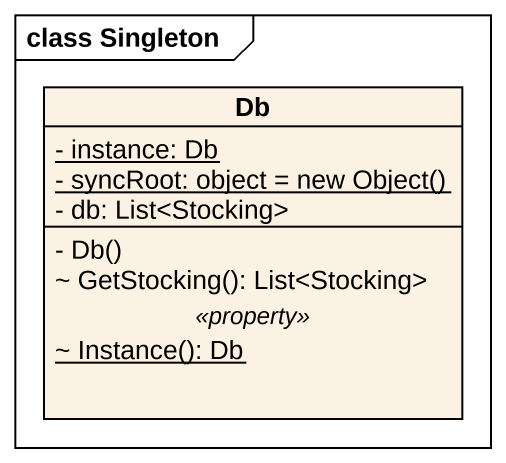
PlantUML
@startuml
mainframe class Singleton
hide circle
hide empty members
skinparam classAttributeIconSize 0
class Db {
  {static} - instance: Db
  {static} {field} - syncRoot: object = new Object()
  - db: List<Stocking>
  --
  - Db()
  ~ GetStocking(): List<Stocking>
  .. <<property>> ..
  {static} ~ Instance(): Db
}
@enduml
